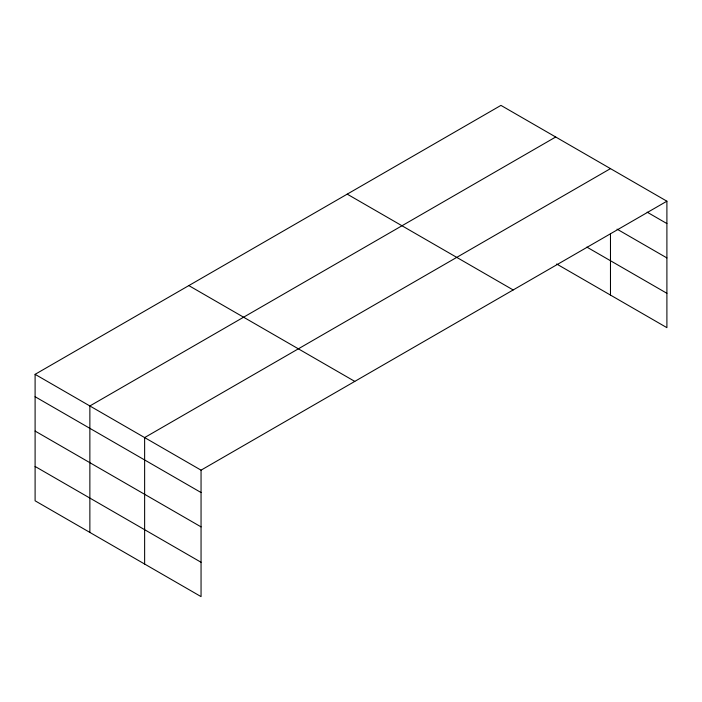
<?xml version="1.0" encoding="UTF-8"?>
<svg xmlns="http://www.w3.org/2000/svg" width="702" height="702" viewBox="0 0 702 702"><rect width="100%" height="100%" fill="white"/><g stroke="black" fill="none" stroke-linecap="round" stroke-linejoin="round"><path stroke-width="1.05" d="M666.9 201.202L500.947 105.388L35.1 374.341L35.1 500.798L201.053 596.612L201.053 470.156L666.9 201.202L666.9 327.658L556.66 264.005M555.712 137.004L89.865 405.958L89.865 532.414M610.477 168.62L144.63 437.583L144.63 564.039M647.156 212.171L666.9 223.569M617.058 229.142L666.9 257.924M586.872 247.104L666.9 293.304M347.218 194.147L513.171 289.952M188.829 285.591L354.782 381.397M35.1 374.341L201.053 470.156M35.1 396.718L201.053 492.532M35.1 431.063L201.053 526.877M35.1 466.453L201.053 562.267M610.477 233.924L610.477 295.077"/></g></svg>
